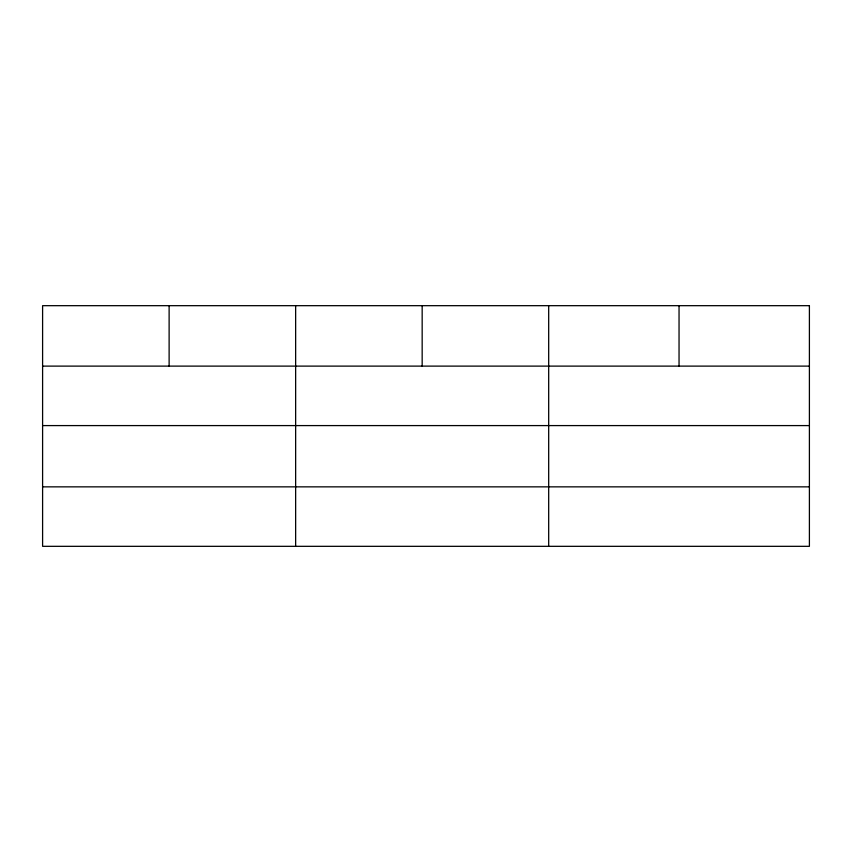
<?xml version="1.0" encoding="UTF-8"?>
<svg xmlns="http://www.w3.org/2000/svg" width="852" height="852" viewBox="0 0 852 852"><rect width="100%" height="100%" fill="white"/><g stroke="black" fill="none" stroke-linecap="round" stroke-linejoin="round"><path stroke-width="1.28" d="M42.6 366.115L809.4 366.115M42.6 425.585L809.4 425.585M42.6 486.854L809.4 486.854M679.044 305.676L679.044 366.115M548.688 305.676L548.688 546.324M422.166 305.676L422.166 366.115M295.644 305.676L295.644 546.324M169.122 305.676L169.122 366.115M809.4 305.676L42.6 305.676L42.6 546.324L809.4 546.324L809.4 305.676"/></g></svg>
